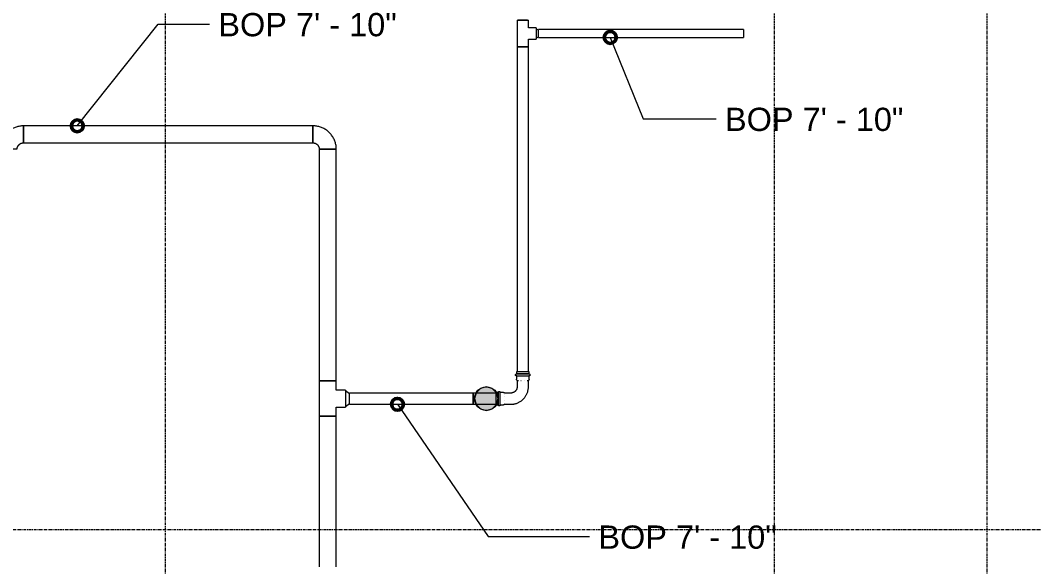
# Model space of a CAD drawing. Header units: inches. Extents: x -3679 to 241, y -496 to 1784.
# Drawn here: x -1932.5 to -1761.1, y 822.7 to 915.2 of the extents above; entities that cross this region are included whole.
import ezdxf

# ---------------------------------------------------------------- set-up
doc = ezdxf.new("R2010")
doc.units = ezdxf.units.IN
doc.header["$MEASUREMENT"] = 0
doc.linetypes.add('Grid Line', pattern=[0.875, 0.5, -0.125, 0.125, -0.125])
for name, color, linetype, lineweight in [('A-ANNO-NOTE', 250, 'Continuous', 9), ('G-ANNO-DIMS', 251, 'Continuous', 9), ('P-PIPE', 1, 'Continuous', 9), ('S-GRID', 8, 'Continuous', 9)]:
    doc.layers.add(name, color=color, linetype=linetype, lineweight=lineweight)
doc.styles.add('Arial', font='arial.ttf', dxfattribs={"height": 3.934132})

# ---------------------------------------------------------------- blocks, each defined once
blk = doc.blocks.new('Elbow - Welded - Generic - Standard-1127339-SECOND LEVEL')
at = {"layer": 'P-PIPE'}
for p, q in [((-1.39, 2.52), (-1.25, 2.52)), ((-1.24, 2.52), (-1.02, 2.52)), ((-1.02, 2.52), (-0.72, 2.52)), ((-0.72, 2.52), (-0.37, 2.52)), ((-0.37, 2.52), (0.37, 2.52)), ((0.37, 2.52), (0.72, 2.52)), ((0.72, 2.52), (1.02, 2.52)), ((1.02, 2.52), (1.24, 2.52)), ((1.25, 2.52), (1.39, 2.52)), ((-2.52, 1.25), (-2.52, 1.39)), ((-2.52, 1.02), (-2.52, 1.24)), ((-2.52, 0.72), (-2.52, 1.02)), ((-2.52, 0.37), (-2.52, 0.72)), ((-2.52, -0.37), (-2.52, 0.37)), ((-2.52, -0.72), (-2.52, -0.37)), ((-2.52, -1.02), (-2.52, -0.72)), ((-2.52, -1.24), (-2.52, -1.02)), ((-2.52, -1.39), (-2.52, -1.25))]:
    blk.add_line(p, q, dxfattribs=at)
at = {"layer": 'P-PIPE', "flags": 128}
for points in [[(-2.52, -1.44), (-2.36, -1.43), (-2.2, -1.42), (-2.05, -1.41), (-1.89, -1.39), (-1.73, -1.36), (-1.58, -1.32), (-1.43, -1.28), (-1.28, -1.24), (-1.13, -1.18), (-0.98, -1.12), (-0.83, -1.06), (-0.69, -0.99), (-0.55, -0.91), (-0.42, -0.83), (-0.29, -0.75), (-0.16, -0.65), (-0.03, -0.56), (0.09, -0.45), (0.21, -0.35), (0.32, -0.24), (0.43, -0.12), (0.53, 0), (0.63, 0.12), (0.72, 0.25), (0.81, 0.38), (0.89, 0.52), (0.97, 0.65), (1.04, 0.8), (1.11, 0.94), (1.17, 1.09), (1.22, 1.23), (1.27, 1.39), (1.31, 1.54), (1.35, 1.69), (1.38, 1.85), (1.4, 2), (1.42, 2.16), (1.43, 2.32), (1.44, 2.48), (1.44, 2.52)], [(-1.44, 2.52), (-1.44, 2.48), (-1.44, 2.43), (-1.44, 2.39), (-1.45, 2.35), (-1.46, 2.3), (-1.47, 2.26), (-1.48, 2.22), (-1.49, 2.18), (-1.51, 2.14), (-1.52, 2.1), (-1.54, 2.06), (-1.56, 2.02), (-1.58, 1.98), (-1.6, 1.94), (-1.63, 1.91), (-1.65, 1.87), (-1.68, 1.84), (-1.71, 1.81), (-1.73, 1.77), (-1.77, 1.74), (-1.8, 1.71), (-1.83, 1.69), (-1.86, 1.66), (-1.9, 1.63), (-1.93, 1.61), (-1.97, 1.59), (-2.01, 1.56), (-2.05, 1.55), (-2.09, 1.53), (-2.13, 1.51), (-2.17, 1.5), (-2.21, 1.48), (-2.25, 1.47), (-2.29, 1.46), (-2.34, 1.45), (-2.38, 1.45), (-2.42, 1.44), (-2.46, 1.44), (-2.51, 1.44), (-2.52, 1.44)]]:
    blk.add_lwpolyline(points, dxfattribs=at)
blk = doc.blocks.new('Victaulic-VicPress316-Elbow 90-45deg Style P568_P571 - Standard-V3-SECOND LEVEL')
at = {"layer": 'P-PIPE'}
for p, q in [((-1.06, 4.55), (-1.06, 4.17)), ((1.06, 4.55), (-1.06, 4.55)), ((-1.06, 4.17), (1.06, 4.17)), ((-1.06, 3.85), (-1.06, 3.29)), ((-1.06, 3.85), (1.06, 3.85)), ((1.06, 4.17), (1.06, 4.55)), ((1.06, 3.29), (1.06, 3.85)), ((-0.95, 3.13), (-0.95, 2.02)), ((-0.77, 3.07), (-0.75, 3.07)), ((-0.31, 3.07), (-0.29, 3.07)), ((0.29, 3.07), (0.31, 3.07)), ((0.75, 3.07), (0.77, 3.07)), ((0.95, 2.02), (0.95, 3.12)), ((-4.17, 1.06), (-4.55, 1.06)), ((-4.55, 1.06), (-4.55, -1.06)), ((-4.17, -1.06), (-4.17, 1.06)), ((-3.29, 1.06), (-3.85, 1.06)), ((-3.85, -1.06), (-3.85, 1.06)), ((-2.02, 0.95), (-3.12, 0.95)), ((-3.07, 0.75), (-3.07, 0.77)), ((-3.07, 0.29), (-3.07, 0.31)), ((-4.55, -1.06), (-4.17, -1.06)), ((-3.85, -1.06), (-3.29, -1.06)), ((-3.14, -0.95), (-2.02, -0.95)), ((-3.07, -0.31), (-3.07, -0.29)), ((-3.07, -0.77), (-3.07, -0.75))]:
    blk.add_line(p, q, dxfattribs=at)
at = {"layer": 'P-PIPE', "flags": 128}
for points in [[(-1.06, 3.85), (-1.07, 3.85), (-1.07, 3.85), (-1.08, 3.85), (-1.09, 3.85), (-1.09, 3.85), (-1.1, 3.85), (-1.1, 3.85), (-1.11, 3.85), (-1.12, 3.86), (-1.12, 3.86), (-1.13, 3.86), (-1.13, 3.86), (-1.14, 3.87), (-1.15, 3.87), (-1.15, 3.87), (-1.16, 3.88), (-1.16, 3.88), (-1.17, 3.89), (-1.17, 3.89), (-1.18, 3.9), (-1.18, 3.9), (-1.19, 3.91), (-1.19, 3.91), (-1.19, 3.92), (-1.2, 3.92), (-1.2, 3.93), (-1.2, 3.93), (-1.21, 3.94), (-1.21, 3.94), (-1.21, 3.95), (-1.21, 3.96), (-1.22, 3.96), (-1.22, 3.97), (-1.22, 3.98), (-1.22, 3.98), (-1.22, 3.99), (-1.22, 4), (-1.22, 4), (-1.22, 4.01), (-1.22, 4.01), (-1.22, 4.02), (-1.22, 4.03), (-1.22, 4.03), (-1.22, 4.04), (-1.22, 4.05), (-1.22, 4.05), (-1.22, 4.06), (-1.21, 4.07), (-1.21, 4.07), (-1.21, 4.08), (-1.21, 4.08), (-1.2, 4.09), (-1.2, 4.1), (-1.2, 4.1), (-1.19, 4.11), (-1.19, 4.11), (-1.18, 4.12), (-1.18, 4.12), (-1.17, 4.13), (-1.17, 4.13), (-1.17, 4.14), (-1.16, 4.14), (-1.15, 4.14), (-1.15, 4.15), (-1.14, 4.15), (-1.14, 4.15), (-1.13, 4.16), (-1.13, 4.16), (-1.12, 4.16), (-1.11, 4.16), (-1.11, 4.17), (-1.1, 4.17), (-1.1, 4.17), (-1.09, 4.17), (-1.08, 4.17), (-1.08, 4.17), (-1.07, 4.17), (-1.06, 4.17), (-1.06, 4.17)], [(1.06, 4.17), (1.06, 4.17), (1.06, 4.17), (1.05, 4.17), (1.05, 4.17), (1.04, 4.17), (1.03, 4.17), (1.02, 4.17), (1.01, 4.17), (0.99, 4.17), (0.98, 4.17), (0.96, 4.17), (0.94, 4.17), (0.92, 4.17), (0.9, 4.17), (0.87, 4.17), (0.85, 4.17), (0.82, 4.17), (0.8, 4.17), (0.77, 4.17), (0.74, 4.17), (0.71, 4.17), (0.67, 4.17), (0.64, 4.17), (0.61, 4.17), (0.57, 4.17), (0.54, 4.17), (0.5, 4.17), (0.46, 4.17), (0.42, 4.17), (0.38, 4.17), (0.34, 4.17), (0.3, 4.17), (0.26, 4.17), (0.22, 4.17), (0.18, 4.17), (0.14, 4.17), (0.1, 4.17), (0.05, 4.17), (0.01, 4.17), (-0.03, 4.17), (-0.07, 4.17), (-0.12, 4.17), (-0.16, 4.17), (-0.2, 4.17), (-0.24, 4.17), (-0.28, 4.17), (-0.32, 4.17), (-0.36, 4.17), (-0.4, 4.17), (-0.44, 4.17), (-0.48, 4.17), (-0.52, 4.17), (-0.55, 4.17), (-0.59, 4.17), (-0.62, 4.17), (-0.66, 4.17), (-0.69, 4.17), (-0.72, 4.17), (-0.75, 4.17), (-0.78, 4.17), (-0.81, 4.17), (-0.84, 4.17), (-0.86, 4.17), (-0.88, 4.17), (-0.91, 4.17), (-0.93, 4.17), (-0.95, 4.17), (-0.97, 4.17), (-0.98, 4.17), (-1, 4.17), (-1.01, 4.17), (-1.02, 4.17), (-1.03, 4.17), (-1.04, 4.17), (-1.05, 4.17), (-1.05, 4.17), (-1.06, 4.17), (-1.06, 4.17), (-1.06, 4.17)], [(-1.06, 4.17), (-1.06, 4.17), (-1.06, 4.17), (-1.05, 4.17), (-1.05, 4.17), (-1.04, 4.17), (-1.03, 4.17), (-1.02, 4.17)], [(-1.06, 3.85), (-1.06, 3.85), (-1.06, 3.85), (-1.05, 3.85), (-1.05, 3.85), (-1.04, 3.85), (-1.03, 3.85), (-1.02, 3.85), (-1.01, 3.85), (-0.99, 3.85), (-0.98, 3.85), (-0.96, 3.85), (-0.94, 3.85), (-0.92, 3.85), (-0.9, 3.85), (-0.87, 3.85), (-0.85, 3.85), (-0.82, 3.85), (-0.8, 3.85), (-0.77, 3.85), (-0.74, 3.85), (-0.71, 3.85), (-0.67, 3.85), (-0.64, 3.85), (-0.61, 3.85), (-0.57, 3.85), (-0.54, 3.85), (-0.5, 3.85), (-0.46, 3.85), (-0.42, 3.85), (-0.38, 3.85), (-0.34, 3.85), (-0.3, 3.85), (-0.26, 3.85), (-0.22, 3.85), (-0.18, 3.85), (-0.14, 3.85), (-0.1, 3.85), (-0.05, 3.85), (-0.01, 3.85), (0.03, 3.85), (0.07, 3.85), (0.12, 3.85), (0.16, 3.85), (0.2, 3.85), (0.24, 3.85), (0.28, 3.85), (0.32, 3.85), (0.36, 3.85), (0.4, 3.85), (0.44, 3.85), (0.48, 3.85), (0.52, 3.85), (0.55, 3.85), (0.59, 3.85), (0.62, 3.85), (0.66, 3.85), (0.69, 3.85), (0.72, 3.85), (0.75, 3.85), (0.78, 3.85), (0.81, 3.85), (0.84, 3.85), (0.86, 3.85), (0.88, 3.85), (0.91, 3.85), (0.93, 3.85), (0.95, 3.85), (0.97, 3.85), (0.98, 3.85), (1, 3.85), (1.01, 3.85), (1.02, 3.85), (1.03, 3.85), (1.04, 3.85), (1.05, 3.85), (1.05, 3.85), (1.06, 3.85), (1.06, 3.85), (1.06, 3.85)], [(-1.02, 3.85), (-1.03, 3.85), (-1.04, 3.85), (-1.05, 3.85), (-1.05, 3.85), (-1.06, 3.85), (-1.06, 3.85), (-1.06, 3.85)], [(1.02, 4.17), (1.03, 4.17), (1.04, 4.17), (1.05, 4.17), (1.05, 4.17), (1.06, 4.17), (1.06, 4.17), (1.06, 4.17)], [(1.06, 3.85), (1.06, 3.85), (1.06, 3.85), (1.05, 3.85), (1.05, 3.85), (1.04, 3.85), (1.03, 3.85), (1.02, 3.85)], [(1.06, 4.17), (1.07, 4.17), (1.07, 4.17), (1.08, 4.17), (1.09, 4.17), (1.09, 4.17), (1.1, 4.17), (1.1, 4.17), (1.11, 4.17), (1.12, 4.16), (1.12, 4.16), (1.13, 4.16), (1.13, 4.16), (1.14, 4.15), (1.15, 4.15), (1.15, 4.15), (1.16, 4.14), (1.16, 4.14), (1.17, 4.13), (1.17, 4.13), (1.18, 4.12), (1.18, 4.12), (1.19, 4.11), (1.19, 4.11), (1.19, 4.1), (1.2, 4.1), (1.2, 4.09), (1.2, 4.09), (1.21, 4.08), (1.21, 4.08), (1.21, 4.07), (1.21, 4.06), (1.22, 4.06), (1.22, 4.05), (1.22, 4.04), (1.22, 4.04), (1.22, 4.03), (1.22, 4.02), (1.22, 4.02), (1.22, 4.01), (1.22, 4.01), (1.22, 4), (1.22, 3.99), (1.22, 3.99), (1.22, 3.98), (1.22, 3.97), (1.22, 3.97), (1.22, 3.96), (1.21, 3.95), (1.21, 3.95), (1.21, 3.94), (1.21, 3.94), (1.2, 3.93), (1.2, 3.92), (1.2, 3.92), (1.19, 3.91), (1.19, 3.91), (1.18, 3.9), (1.18, 3.9), (1.17, 3.89), (1.17, 3.89), (1.17, 3.88), (1.16, 3.88), (1.15, 3.88), (1.15, 3.87), (1.14, 3.87), (1.14, 3.87), (1.13, 3.86), (1.13, 3.86), (1.12, 3.86), (1.11, 3.86), (1.11, 3.85), (1.1, 3.85), (1.1, 3.85), (1.09, 3.85), (1.08, 3.85), (1.08, 3.85), (1.07, 3.85), (1.06, 3.85), (1.06, 3.85)], [(-0.95, 2.02), (-0.95, 1.97), (-0.95, 1.93), (-0.96, 1.89), (-0.96, 1.85), (-0.97, 1.8), (-0.98, 1.76), (-0.99, 1.72), (-1, 1.68), (-1.02, 1.64), (-1.03, 1.6), (-1.05, 1.56), (-1.07, 1.52), (-1.09, 1.49), (-1.11, 1.45), (-1.14, 1.41), (-1.16, 1.38), (-1.19, 1.35), (-1.21, 1.31), (-1.24, 1.28), (-1.27, 1.25), (-1.3, 1.22), (-1.34, 1.19), (-1.37, 1.17), (-1.4, 1.14), (-1.44, 1.12), (-1.48, 1.1), (-1.51, 1.08), (-1.55, 1.06), (-1.59, 1.04), (-1.63, 1.02), (-1.67, 1.01), (-1.71, 0.99), (-1.75, 0.98), (-1.79, 0.97), (-1.83, 0.97), (-1.88, 0.96), (-1.92, 0.95), (-1.96, 0.95), (-2, 0.95), (-2.02, 0.95)], [(-2.02, -0.95), (-1.9, -0.95), (-1.78, -0.94), (-1.66, -0.93), (-1.54, -0.91), (-1.43, -0.89), (-1.31, -0.87), (-1.2, -0.83), (-1.08, -0.8), (-0.97, -0.76), (-0.86, -0.72), (-0.75, -0.67), (-0.65, -0.61), (-0.54, -0.56), (-0.44, -0.5), (-0.34, -0.43), (-0.24, -0.36), (-0.15, -0.29), (-0.06, -0.21), (0.03, -0.13), (0.11, -0.05), (0.19, 0.04), (0.27, 0.13), (0.34, 0.22), (0.41, 0.31), (0.48, 0.41), (0.54, 0.51), (0.6, 0.62), (0.65, 0.72), (0.7, 0.83), (0.75, 0.94), (0.79, 1.05), (0.83, 1.17), (0.86, 1.28), (0.88, 1.39), (0.91, 1.51), (0.92, 1.63), (0.94, 1.75), (0.95, 1.86), (0.95, 1.98), (0.95, 2.02)], [(-0.95, 3.07), (-0.96, 3.08), (-0.97, 3.08), (-0.97, 3.09), (-0.98, 3.1), (-0.99, 3.11), (-1, 3.12), (-1, 3.12), (-1.01, 3.13), (-1.02, 3.14), (-1.02, 3.15), (-1.03, 3.16), (-1.03, 3.17), (-1.04, 3.18), (-1.04, 3.19), (-1.04, 3.2), (-1.05, 3.21), (-1.05, 3.22), (-1.05, 3.23), (-1.06, 3.24), (-1.06, 3.25), (-1.06, 3.27), (-1.06, 3.28), (-1.06, 3.29), (-1.06, 3.29)], [(1.06, 3.29), (1.06, 3.28), (1.06, 3.27), (1.06, 3.26), (1.06, 3.25), (1.05, 3.23), (1.05, 3.22), (1.05, 3.21), (1.05, 3.2), (1.04, 3.19), (1.04, 3.18), (1.03, 3.17), (1.03, 3.16), (1.02, 3.15), (1.02, 3.14), (1.01, 3.14), (1.01, 3.13), (1, 3.12), (0.99, 3.11), (0.98, 3.1), (0.98, 3.09), (0.97, 3.09), (0.96, 3.08), (0.95, 3.07), (0.95, 3.07)], [(-4.17, 1.06), (-4.17, 1.07), (-4.17, 1.07), (-4.17, 1.08), (-4.17, 1.09), (-4.17, 1.09), (-4.17, 1.1), (-4.17, 1.1), (-4.17, 1.11), (-4.16, 1.12), (-4.16, 1.12), (-4.16, 1.13), (-4.16, 1.13), (-4.15, 1.14), (-4.15, 1.15), (-4.15, 1.15), (-4.14, 1.16), (-4.14, 1.16), (-4.13, 1.17), (-4.13, 1.17), (-4.12, 1.18), (-4.12, 1.18), (-4.11, 1.19), (-4.11, 1.19), (-4.1, 1.19), (-4.1, 1.2), (-4.09, 1.2), (-4.09, 1.2), (-4.08, 1.21), (-4.08, 1.21), (-4.07, 1.21), (-4.06, 1.21), (-4.06, 1.22), (-4.05, 1.22), (-4.04, 1.22), (-4.04, 1.22), (-4.03, 1.22), (-4.02, 1.22), (-4.02, 1.22), (-4.01, 1.22), (-4.01, 1.22), (-4, 1.22), (-3.99, 1.22), (-3.99, 1.22), (-3.98, 1.22), (-3.97, 1.22), (-3.97, 1.22), (-3.96, 1.22), (-3.95, 1.21), (-3.95, 1.21), (-3.94, 1.21), (-3.94, 1.21), (-3.93, 1.2), (-3.92, 1.2), (-3.92, 1.2), (-3.91, 1.19), (-3.91, 1.19), (-3.9, 1.18), (-3.9, 1.18), (-3.89, 1.17), (-3.89, 1.17), (-3.88, 1.17), (-3.88, 1.16), (-3.88, 1.15), (-3.87, 1.15), (-3.87, 1.14), (-3.87, 1.14), (-3.86, 1.13), (-3.86, 1.13), (-3.86, 1.12), (-3.86, 1.11), (-3.85, 1.11), (-3.85, 1.1), (-3.85, 1.1), (-3.85, 1.09), (-3.85, 1.08), (-3.85, 1.08), (-3.85, 1.07), (-3.85, 1.06), (-3.85, 1.06)], [(-4.17, 1.06), (-4.17, 1.06), (-4.17, 1.06), (-4.17, 1.05), (-4.17, 1.05), (-4.17, 1.04), (-4.17, 1.03), (-4.17, 1.02), (-4.17, 1.01), (-4.17, 0.99), (-4.17, 0.98), (-4.17, 0.96), (-4.17, 0.94), (-4.17, 0.92), (-4.17, 0.9), (-4.17, 0.87), (-4.17, 0.85), (-4.17, 0.82), (-4.17, 0.8), (-4.17, 0.77), (-4.17, 0.74), (-4.17, 0.71), (-4.17, 0.67), (-4.17, 0.64), (-4.17, 0.61), (-4.17, 0.57), (-4.17, 0.54), (-4.17, 0.5), (-4.17, 0.46), (-4.17, 0.42), (-4.17, 0.38), (-4.17, 0.34), (-4.17, 0.3), (-4.17, 0.26), (-4.17, 0.22), (-4.17, 0.18), (-4.17, 0.14), (-4.17, 0.1), (-4.17, 0.05), (-4.17, 0.01), (-4.17, -0.03), (-4.17, -0.07), (-4.17, -0.12), (-4.17, -0.16), (-4.17, -0.2), (-4.17, -0.24), (-4.17, -0.28), (-4.17, -0.32), (-4.17, -0.36), (-4.17, -0.4), (-4.17, -0.44), (-4.17, -0.48), (-4.17, -0.52), (-4.17, -0.55), (-4.17, -0.59), (-4.17, -0.62), (-4.17, -0.66), (-4.17, -0.69), (-4.17, -0.72), (-4.17, -0.75), (-4.17, -0.78), (-4.17, -0.81), (-4.17, -0.84), (-4.17, -0.86), (-4.17, -0.88), (-4.17, -0.91), (-4.17, -0.93), (-4.17, -0.95), (-4.17, -0.97), (-4.17, -0.98), (-4.17, -1), (-4.17, -1.01), (-4.17, -1.02), (-4.17, -1.03), (-4.17, -1.04), (-4.17, -1.05), (-4.17, -1.05), (-4.17, -1.06), (-4.17, -1.06), (-4.17, -1.06)], [(-4.17, 1.02), (-4.17, 1.03), (-4.17, 1.04), (-4.17, 1.05), (-4.17, 1.05), (-4.17, 1.06), (-4.17, 1.06), (-4.17, 1.06)], [(-3.85, -1.06), (-3.85, -1.06), (-3.85, -1.06), (-3.85, -1.05), (-3.85, -1.05), (-3.85, -1.04), (-3.85, -1.03), (-3.85, -1.02), (-3.85, -1.01), (-3.85, -0.99), (-3.85, -0.98), (-3.85, -0.96), (-3.85, -0.94), (-3.85, -0.92), (-3.85, -0.9), (-3.85, -0.87), (-3.85, -0.85), (-3.85, -0.82), (-3.85, -0.8), (-3.85, -0.77), (-3.85, -0.74), (-3.85, -0.71), (-3.85, -0.67), (-3.85, -0.64), (-3.85, -0.61), (-3.85, -0.57), (-3.85, -0.54), (-3.85, -0.5), (-3.85, -0.46), (-3.85, -0.42), (-3.85, -0.38), (-3.85, -0.34), (-3.85, -0.3), (-3.85, -0.26), (-3.85, -0.22), (-3.85, -0.18), (-3.85, -0.14), (-3.85, -0.1), (-3.85, -0.05), (-3.85, -0.01), (-3.85, 0.03), (-3.85, 0.07), (-3.85, 0.12), (-3.85, 0.16), (-3.85, 0.2), (-3.85, 0.24), (-3.85, 0.28), (-3.85, 0.32), (-3.85, 0.36), (-3.85, 0.4), (-3.85, 0.44), (-3.85, 0.48), (-3.85, 0.52), (-3.85, 0.55), (-3.85, 0.59), (-3.85, 0.62), (-3.85, 0.66), (-3.85, 0.69), (-3.85, 0.72), (-3.85, 0.75), (-3.85, 0.78), (-3.85, 0.81), (-3.85, 0.84), (-3.85, 0.86), (-3.85, 0.88), (-3.85, 0.91), (-3.85, 0.93), (-3.85, 0.95), (-3.85, 0.97), (-3.85, 0.98), (-3.85, 1), (-3.85, 1.01), (-3.85, 1.02), (-3.85, 1.03), (-3.85, 1.04), (-3.85, 1.05), (-3.85, 1.05), (-3.85, 1.06), (-3.85, 1.06), (-3.85, 1.06)], [(-3.85, 1.06), (-3.85, 1.06), (-3.85, 1.06), (-3.85, 1.05), (-3.85, 1.05), (-3.85, 1.04), (-3.85, 1.03), (-3.85, 1.02)], [(-3.29, 1.06), (-3.28, 1.06), (-3.27, 1.06), (-3.26, 1.06), (-3.25, 1.06), (-3.23, 1.05), (-3.22, 1.05), (-3.21, 1.05), (-3.2, 1.05), (-3.19, 1.04), (-3.18, 1.04), (-3.17, 1.03), (-3.16, 1.03), (-3.15, 1.02), (-3.14, 1.02), (-3.14, 1.01), (-3.13, 1.01), (-3.12, 1), (-3.11, 0.99), (-3.1, 0.98), (-3.09, 0.98), (-3.09, 0.97), (-3.08, 0.96), (-3.07, 0.95), (-3.07, 0.95)], [(-4.17, -1.06), (-4.17, -1.06), (-4.17, -1.06), (-4.17, -1.05), (-4.17, -1.05), (-4.17, -1.04), (-4.17, -1.03), (-4.17, -1.02)], [(-3.85, -1.06), (-3.85, -1.07), (-3.85, -1.07), (-3.85, -1.08), (-3.85, -1.09), (-3.85, -1.09), (-3.85, -1.1), (-3.85, -1.1), (-3.85, -1.11), (-3.86, -1.12), (-3.86, -1.12), (-3.86, -1.13), (-3.86, -1.13), (-3.87, -1.14), (-3.87, -1.15), (-3.87, -1.15), (-3.88, -1.16), (-3.88, -1.16), (-3.89, -1.17), (-3.89, -1.17), (-3.9, -1.18), (-3.9, -1.18), (-3.91, -1.19), (-3.91, -1.19), (-3.92, -1.19), (-3.92, -1.2), (-3.93, -1.2), (-3.93, -1.2), (-3.94, -1.21), (-3.94, -1.21), (-3.95, -1.21), (-3.96, -1.21), (-3.96, -1.22), (-3.97, -1.22), (-3.98, -1.22), (-3.98, -1.22), (-3.99, -1.22), (-4, -1.22), (-4, -1.22), (-4.01, -1.22), (-4.01, -1.22), (-4.02, -1.22), (-4.03, -1.22), (-4.03, -1.22), (-4.04, -1.22), (-4.05, -1.22), (-4.05, -1.22), (-4.06, -1.22), (-4.07, -1.21), (-4.07, -1.21), (-4.08, -1.21), (-4.08, -1.21), (-4.09, -1.2), (-4.1, -1.2), (-4.1, -1.2), (-4.11, -1.19), (-4.11, -1.19), (-4.12, -1.18), (-4.12, -1.18), (-4.13, -1.17), (-4.13, -1.17), (-4.14, -1.17), (-4.14, -1.16), (-4.14, -1.15), (-4.15, -1.15), (-4.15, -1.14), (-4.15, -1.14), (-4.16, -1.13), (-4.16, -1.13), (-4.16, -1.12), (-4.16, -1.11), (-4.17, -1.11), (-4.17, -1.1), (-4.17, -1.1), (-4.17, -1.09), (-4.17, -1.08), (-4.17, -1.08), (-4.17, -1.07), (-4.17, -1.06), (-4.17, -1.06)], [(-3.85, -1.02), (-3.85, -1.03), (-3.85, -1.04), (-3.85, -1.05), (-3.85, -1.05), (-3.85, -1.06), (-3.85, -1.06), (-3.85, -1.06)], [(-3.07, -0.95), (-3.08, -0.96), (-3.08, -0.97), (-3.09, -0.97), (-3.1, -0.98), (-3.11, -0.99), (-3.12, -1), (-3.12, -1), (-3.13, -1.01), (-3.14, -1.02), (-3.15, -1.02), (-3.16, -1.03), (-3.17, -1.03), (-3.18, -1.04), (-3.19, -1.04), (-3.2, -1.04), (-3.21, -1.05), (-3.22, -1.05), (-3.23, -1.05), (-3.24, -1.06), (-3.25, -1.06), (-3.27, -1.06), (-3.28, -1.06), (-3.29, -1.06), (-3.29, -1.06)]]:
    blk.add_lwpolyline(points, dxfattribs=at)

msp = doc.modelspace()

# ---------------------------------------------------------------- hatches: boundary and pattern name
at = {"layer": 'A-ANNO-NOTE'}
msp.add_hatch(color=256, dxfattribs=at).paths.add_polyline_path([(-1853.69, 849.17), (-1852.69, 849.44), (-1851.96, 850.17), (-1851.69, 851.17), (-1851.96, 852.17), (-1852.69, 852.9), (-1853.69, 853.17), (-1854.69, 852.9), (-1855.42, 852.17), (-1855.69, 851.17), (-1855.42, 850.17), (-1854.69, 849.44)], flags=0)
h = msp.add_hatch(color=256, dxfattribs=at)
edge = h.paths.add_edge_path(flags=0)
edge.add_arc((-1853.69, 851.17), 2, 0, 360)

# ---------------------------------------------------------------- linework, layer by layer
for p, q in [((-1855.42, 852.17), (-1855.69, 851.17)), ((-1854.69, 852.9), (-1855.42, 852.17)), ((-1853.69, 853.17), (-1854.69, 852.9)), ((-1852.69, 852.9), (-1853.69, 853.17)), ((-1851.96, 852.17), (-1852.69, 852.9)), ((-1851.69, 851.17), (-1851.96, 852.17)), ((-1855.69, 851.17), (-1855.42, 850.17)), ((-1851.96, 850.17), (-1851.69, 851.17)), ((-1855.42, 850.17), (-1854.69, 849.44)), ((-1854.69, 849.44), (-1853.69, 849.17)), ((-1853.69, 849.17), (-1852.69, 849.44)), ((-1852.69, 849.44), (-1851.96, 850.17))]:
    msp.add_line(p, q, dxfattribs=at)
msp.add_circle((-1853.69, 851.17), 2, dxfattribs=at)
at = {"layer": 'G-ANNO-DIMS'}
for p, q in [((-1922.88, 897.31), (-1909.19, 914.53)), ((-1909.19, 914.53), (-1900.52, 914.53)), ((-1832.73, 912.27), (-1827.18, 898.51)), ((-1827.18, 898.51), (-1814.82, 898.51)), ((-1868.72, 850.22), (-1853.36, 827.84)), ((-1853.36, 827.84), (-1836.24, 827.84))]:
    msp.add_line(p, q, dxfattribs=at)
at = {"layer": 'G-ANNO-DIMS', "lineweight": 50}
for centre in [(-1832.73, 912.27), (-1922.88, 897.31), (-1868.72, 850.22)]:
    msp.add_circle(centre, 1, dxfattribs=at)
at = {"layer": 'P-PIPE'}
for p, q in [((-1848.47, 915.17), (-1848.47, 910.69)), ((-1848.47, 915.17), (-1846.57, 915.17)), ((-1848.19, 915.17), (-1848.34, 915.17)), ((-1847.99, 915.17), (-1848.19, 915.17)), ((-1847.76, 915.17), (-1847.99, 915.17)), ((-1847.27, 915.17), (-1847.76, 915.17)), ((-1847.04, 915.17), (-1847.27, 915.17)), ((-1846.85, 915.17), (-1847.04, 915.17)), ((-1846.7, 915.17), (-1846.85, 915.17)), ((-1846.57, 913.88), (-1846.57, 915.17)), ((-1845.27, 913.88), (-1846.57, 913.88)), ((-1845.27, 913.88), (-1845.27, 911.98)), ((-1844.87, 913.49), (-1845.27, 913.74)), ((-1845.27, 912.12), (-1844.87, 912.37)), ((-1810.19, 913.59), (-1844.87, 913.59)), ((-1844.87, 912.27), (-1844.87, 913.59)), ((-1844.87, 912.27), (-1810.19, 912.27)), ((-1810.19, 913.59), (-1810.19, 912.27)), ((-1848.47, 910.69), (-1848.47, 855.72)), ((-1846.57, 910.69), (-1848.47, 910.69)), ((-1848.34, 910.69), (-1848.19, 910.69)), ((-1848.19, 910.69), (-1847.99, 910.69)), ((-1847.99, 910.69), (-1847.76, 910.69)), ((-1847.76, 910.69), (-1847.27, 910.69)), ((-1847.27, 910.69), (-1847.04, 910.69)), ((-1847.04, 910.69), (-1846.85, 910.69)), ((-1846.85, 910.69), (-1846.7, 910.69)), ((-1846.57, 910.69), (-1846.57, 911.98)), ((-1846.57, 911.98), (-1845.27, 911.98)), ((-1846.57, 855.72), (-1846.57, 910.69)), ((-1883.02, 897.31), (-1931.98, 897.31)), ((-1931.98, 894.49), (-1931.98, 897.31)), ((-1883.02, 897.31), (-1883.02, 894.49)), ((-1931.98, 894.44), (-1931.98, 894.49)), ((-1931.98, 894.44), (-1883.02, 894.44)), ((-1883.02, 894.49), (-1883.02, 894.44)), ((-1881.94, 893.36), (-1881.94, 854.16)), ((-1881.94, 893.36), (-1881.89, 893.36)), ((-1881.89, 893.36), (-1879.06, 893.36)), ((-1879.06, 854.16), (-1879.06, 893.36)), ((-1881.94, 854.16), (-1881.94, 848.18)), ((-1879.78, 854.16), (-1881.94, 854.16)), ((-1881.89, 854.16), (-1881.75, 854.16)), ((-1881.74, 854.16), (-1881.52, 854.16)), ((-1881.52, 854.16), (-1881.22, 854.16)), ((-1881.22, 854.16), (-1880.87, 854.16)), ((-1880.87, 854.16), (-1880.13, 854.16)), ((-1880.13, 854.16), (-1879.78, 854.16)), ((-1879.78, 854.16), (-1879.48, 854.16)), ((-1879.06, 854.16), (-1879.78, 854.16)), ((-1879.48, 854.16), (-1879.26, 854.16)), ((-1879.25, 854.16), (-1879.11, 854.16)), ((-1879.06, 852.61), (-1879.06, 854.16)), ((-1877.51, 852.61), (-1879.06, 852.61)), ((-1877.51, 852.61), (-1877.51, 849.73)), ((-1876.85, 851.98), (-1877.51, 852.48)), ((-1855.93, 852.12), (-1876.85, 852.12)), ((-1876.85, 850.22), (-1876.85, 852.12)), ((-1852.07, 852.12), (-1855.93, 852.12)), ((-1855.93, 851.17), (-1855.93, 852.12)), ((-1877.51, 849.86), (-1876.85, 850.36)), ((-1855.93, 851.99), (-1855.93, 851.84)), ((-1855.93, 851.84), (-1855.93, 851.65)), ((-1855.93, 851.65), (-1855.93, 851.42)), ((-1855.93, 851.42), (-1855.93, 850.92)), ((-1855.93, 850.22), (-1855.93, 851.17)), ((-1855.93, 850.92), (-1855.93, 850.7)), ((-1855.93, 850.69), (-1855.93, 850.5)), ((-1855.93, 850.5), (-1855.93, 850.35)), ((-1879.06, 848.18), (-1879.06, 849.73)), ((-1879.06, 849.73), (-1877.51, 849.73)), ((-1876.85, 850.22), (-1855.93, 850.22)), ((-1855.93, 850.22), (-1852.07, 850.22)), ((-1881.94, 848.18), (-1881.94, 822.73)), ((-1881.94, 848.18), (-1879.78, 848.18)), ((-1881.75, 848.18), (-1881.89, 848.18)), ((-1881.52, 848.18), (-1881.74, 848.18)), ((-1881.22, 848.18), (-1881.52, 848.18)), ((-1880.87, 848.18), (-1881.22, 848.18)), ((-1880.13, 848.18), (-1880.87, 848.18)), ((-1879.78, 848.18), (-1880.13, 848.18)), ((-1879.78, 848.18), (-1879.06, 848.18)), ((-1879.48, 848.18), (-1879.78, 848.18)), ((-1879.26, 848.18), (-1879.48, 848.18)), ((-1879.11, 848.18), (-1879.25, 848.18)), ((-1879.06, 822.73), (-1879.06, 848.18))]:
    msp.add_line(p, q, dxfattribs=at)
at = {"layer": 'S-GRID', "linetype": 'Grid Line'}
for p, q in [((-1908, 1771.74), (-1908, -484.26)), ((-1805, 1771.74), (-1805, -484.26)), ((-1769, 1771.74), (-1769, -484.26)), ((228, 829), (-3666.39, 829))]:
    msp.add_line(p, q, dxfattribs=at)

# ---------------------------------------------------------------- block references
at = {"layer": 'P-PIPE'}
for p, rotation in [((-1934.5, 895.87), 180), ((-1880.5, 895.87), 90)]:
    msp.add_blockref('Elbow - Welded - Generic - Standard-1127339-SECOND LEVEL', p, dxfattribs=dict(at, rotation=rotation))
msp.add_blockref('Victaulic-VicPress316-Elbow 90-45deg Style P568_P571 - Standard-V3-SECOND LEVEL', (-1847.52, 851.17), dxfattribs=at)

# ---------------------------------------------------------------- texts
at = {"layer": 'G-ANNO-DIMS', "char_height": 3.9341, "width": 35.952, "attachment_point": 1, "line_spacing_factor": 0.938532, "style": 'Arial'}
for insert in [(-1899.02, 916.4), (-1813.32, 900.38), (-1834.74, 829.71)]:
    msp.add_mtext('BOP 7\' - 10"', dxfattribs=dict(at, insert=insert))

doc.saveas('drawing.dxf')
